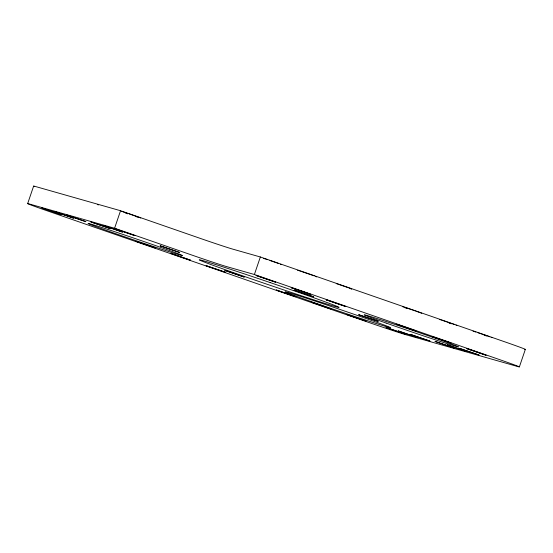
<?xml version="1.0" encoding="UTF-8"?>
<svg xmlns="http://www.w3.org/2000/svg" width="553" height="553" viewBox="0 0 553 553"><rect width="100%" height="100%" fill="white"/><g stroke="black" fill="none" stroke-linecap="round" stroke-linejoin="round"><path stroke-width="0.83" d="M27.65 203.642L33.615 186.126M114.589 228.237L193.992 255.797A27.111 0.47 18.8 0 0 226.675 266.615L254.394 274.502L498.647 359.284A32.751 0.574 18.8 0 1 517.705 366.535L406.496 334.897A32.751 0.574 18.8 0 1 367.005 321.832L48.388 211.232A32.751 0.574 18.8 0 1 29.33 203.981L114.589 228.237L120.547 210.721L199.958 238.281A27.111 0.47 18.8 0 0 232.64 249.099L260.352 256.979L504.613 341.768A32.751 0.574 18.8 0 1 524.749 349.309M254.394 274.502L260.352 256.979M519.385 366.874L525.35 349.358M121.84 211.543L121.466 211.509M140.365 217.972L140.745 218M281.007 264.514L281.525 264.638L280.578 264.216M316.095 276.694L316.613 276.818L315.666 276.396M351.708 289.005L350.035 288.528M120.547 210.721L35.295 186.465A32.751 0.574 18.8 0 0 34.106 186.368M97.342 204.569L98.496 204.921M297.562 270.258L298.717 270.604M402.847 306.804L404.001 307.15M473.029 331.164L474.184 331.51M122.994 211.889L126.837 213.133M263.629 258.431L265.336 258.97M299.284 270.79L300.424 271.15M404.568 307.33L405.708 307.696M439.656 319.51L440.796 319.876M474.75 331.696L475.891 332.056M135.367 216.382L137.51 217.08M266.048 259.205L267.479 259.675M301.136 271.385L314.263 275.878M336.231 283.565L348.722 287.837M406.42 307.931L412.199 309.86M441.508 320.104L447.287 322.04M449.029 323.007L451.462 323.823M478.034 332.761L482.382 334.219M484.131 335.194L486.557 336.003M269.912 260.484L278.539 263.47M129.271 213.942L139.937 217.682M412.835 310.074L415.344 310.938M447.923 322.254L450.432 323.118M483.025 334.441L487.055 335.837M416.105 311.208L421.752 313.261M125.579 213.036L127.867 213.838M487.815 336.1L489.73 336.784M452.72 323.92L454.628 324.604M404.678 307.613L406.593 308.298M349.358 288.065L351.563 288.901M491.133 337.302L491.935 337.627M456.038 325.123L456.84 325.441M42.381 208.149L41.862 208.018L61.431 214.709L42.381 208.149M54.636 211.633L54.111 211.509L73.68 218.193L54.636 211.633M66.885 215.117L66.36 214.993L85.929 221.677L66.885 215.117M91.376 222.092L90.858 221.96L110.427 228.652L91.376 222.092M103.625 225.576L103.107 225.444L122.676 232.136L103.625 225.576M115.874 229.06L115.356 228.928L134.925 235.619L115.874 229.06M160.653 245.94L160.135 245.809L179.704 252.5L160.653 245.94M136.418 241.433L135.9 241.302L155.469 247.986L136.418 241.433M171.506 253.606L170.988 253.481L190.557 260.166L171.506 253.606M256.516 275.601L255.991 275.47L275.56 282.161L256.516 275.601M206.601 265.793L206.082 265.661L225.652 272.353L206.601 265.793M225.271 270.535L224.746 270.403L244.315 277.094L225.271 270.535M291.604 287.774L291.078 287.65L310.648 294.334L291.604 287.774M294.555 290.249L294.03 290.118L313.606 296.809L294.555 290.249M326.699 299.961L326.18 299.83L345.749 306.521L326.699 299.961M276.79 290.152L276.265 290.028L295.841 296.712L276.79 290.152M311.878 302.332L311.353 302.201L330.929 308.892L311.878 302.332M359.167 314.844L358.648 314.712L378.217 321.404L359.167 314.844M396.881 324.321L396.363 324.196L415.932 330.881L396.881 324.321M346.973 314.512L346.454 314.387L366.024 321.072L346.973 314.512M431.969 336.501L431.451 336.376L451.02 343.06L431.969 336.501M386.478 327.583L385.953 327.459L405.522 334.143L386.478 327.583M398.72 331.074L398.201 330.943L417.771 337.627L398.72 331.074M410.969 334.558L410.45 334.427L430.02 341.118L410.969 334.558M467.071 348.68L466.545 348.556L486.115 355.24L467.071 348.68M435.467 341.526L434.948 341.395L454.518 348.086L435.467 341.526M447.716 345.01L447.19 344.878L466.767 351.57L447.716 345.01M459.965 348.494L459.439 348.369L479.016 355.054L459.965 348.494M270.182 282.583L269.38 282.313A74.033 1.293 18.8 0 0 207.665 263.325A74.033 1.293 18.8 0 0 328.24 304.44A74.033 1.293 18.8 0 0 273.776 283.813L270.182 282.583M310.212 301.219A55.528 0.968 18.8 0 0 390.494 327.701A55.528 0.968 18.8 0 0 313.171 300.452A55.528 0.968 18.8 0 0 310.212 301.219M386.167 323.07A49.646 0.864 18.8 0 0 458.492 346.952A49.646 0.864 18.8 0 0 389.976 322.779A49.646 0.864 18.8 0 0 386.167 323.07M111.685 232.274A49.646 0.864 18.8 0 0 182.497 255.59A49.646 0.864 18.8 0 0 112.314 230.898A49.646 0.864 18.8 0 0 111.685 232.274"/></g></svg>
